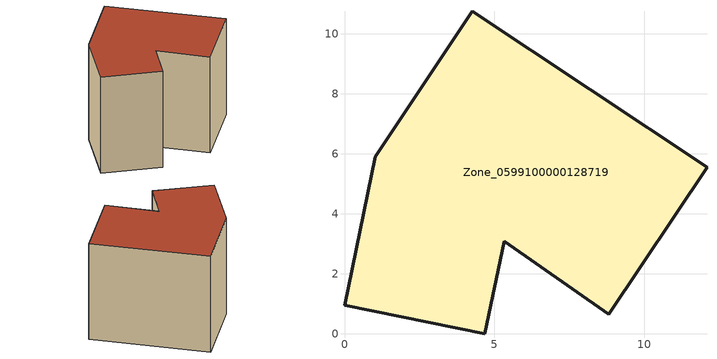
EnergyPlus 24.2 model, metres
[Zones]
Zone_0599100000128719
 floor ground (C_G): 0,0.96 1.02,5.9 4.26,10.76 12.09,5.55 8.82,0.65 5.33,3.09 4.68,0 z0
 wall outside (C_F): 1.02,5.9 0,0.96 4.68,0 5.33,3.09 8.82,0.65 12.09,5.55 4.26,10.76 1.02,5.9 z0:8.41
 roof outside (C_R): 12.09,5.55 4.26,10.76 1.02,5.9 0,0.96 4.68,0 5.33,3.09 8.82,0.65 z8.41
[BUILDING]
Pand.0599100000128719: North Axis=0; Terrain=City; Loads Convergence Tolerance Value=0.04; Temperature Convergence Tolerance Value=0.4; Solar Distribution=FullExterior; Maximum Number of Warmup Days=25; Minimum Number of Warmup Days=1
[Site:Location]
Rotterdam.The.Hague.AP_ZH_NLD Design_Conditions: Latitude=51.96; Longitude=4.45; Time Zone=1; Elevation=-4.5
[SITE:GROUNDTEMPERATURE:BUILDINGSURFACE]
18, 18, 18, 18, 18, 18, 18, 18, 18, 18, 18, 18
[MATERIAL] Thermal Absorptance=0.9; Solar Absorptance=0.7; Visible Absorptance=0.7
Name | Roughness | Thickness | Conductivity | Density | Specific Heat
G.TI.1946 | MediumSmooth | 0.15 | 1 | 540 | 1210
F.TI.1946 | Rough | 0.3 | 0.857143 | 1920 | 840
R.TI.1946 | MediumRough | 0.2 | 0.1 | 1500 | 1000
[CONSTRUCTION]
C_G: G.TI.1946
C_F: F.TI.1946
C_R: R.TI.1946
[ZONE]
Zone_0599100000128719: Type=1; Multiplier=1; Ceiling Height=Autocalculate; Volume=Autocalculate; Floor Area=autocalculate; Part of Total Floor Area=Yes
[ZONEINFILTRATION:DESIGNFLOWRATE]
Infil_Zone_0599100000128719: Zone or ZoneList or Space or SpaceList=Zone_0599100000128719; Schedule=AlwaysOn; Design Flow Rate Calculation Method=Flow/Area; Flow Rate per Floor Area=0.003; Constant Term Coefficient=1; Temperature Term Coefficient=0; Velocity Term Coefficient=0; Velocity Squared Term Coefficient=0
[HVACTEMPLATE:ZONE:IDEALLOADSAIRSYSTEM]
Zone_0599100000128719: Maximum Heating Supply Air Temperature=50; Minimum Cooling Supply Air Temperature=13; Maximum Heating Supply Air Humidity Ratio=0.0156; Minimum Cooling Supply Air Humidity Ratio=0.0077; Heating Limit=NoLimit; Cooling Limit=NoLimit; Dehumidification Control Type=ConstantSensibleHeatRatio; Cooling Sensible Heat Ratio=0.7; Dehumidification Setpoint=60; Humidification Control Type=None; Humidification Setpoint=30; Outdoor Air Method=None; Outdoor Air Flow Rate per Person=0.00944; Outdoor Air Flow Rate per Zone Floor Area=0; Outdoor Air Flow Rate per Zone=0; Demand Controlled Ventilation Type=None; Outdoor Air Economizer Type=NoEconomizer; Heat Recovery Type=None; Sensible Heat Recovery Effectiveness=0.7; Latent Heat Recovery Effectiveness=0.65
[ZONECONTROL:THERMOSTAT]
ThermostatControl_Zone_0599100000128719: Zone or ZoneList=Zone_0599100000128719; Control Type Schedule=DualSetpointControlType; Control 1=Thermostat_Zone_0599100000128719; Temperature Difference Between Cutout And Setpoint=0
[THERMOSTATSETPOINT:DUALSETPOINT]
Thermostat_Zone_0599100000128719: Heating Setpoint Temperature Schedule=HeatingSetpoint_Zone_0599100000128719; Cooling Setpoint Temperature Schedule=CoolingSetpoint_Zone_0599100000128719
[SCHEDULE:COMPACT]
HeatingSetpoint_Zone_0599100000128719: Through: 12/31, For: AllDays, Until: 24:00, 21
CoolingSetpoint_Zone_0599100000128719: Through: 12/31, For: AllDays, Until: 24:00, 24
DualSetpointControlType: Through: 12/31, For: AllDays, Until: 24:00, 4
AlwaysOn: Through: 12/31, For: AllDays, Until: 24:00, 1
